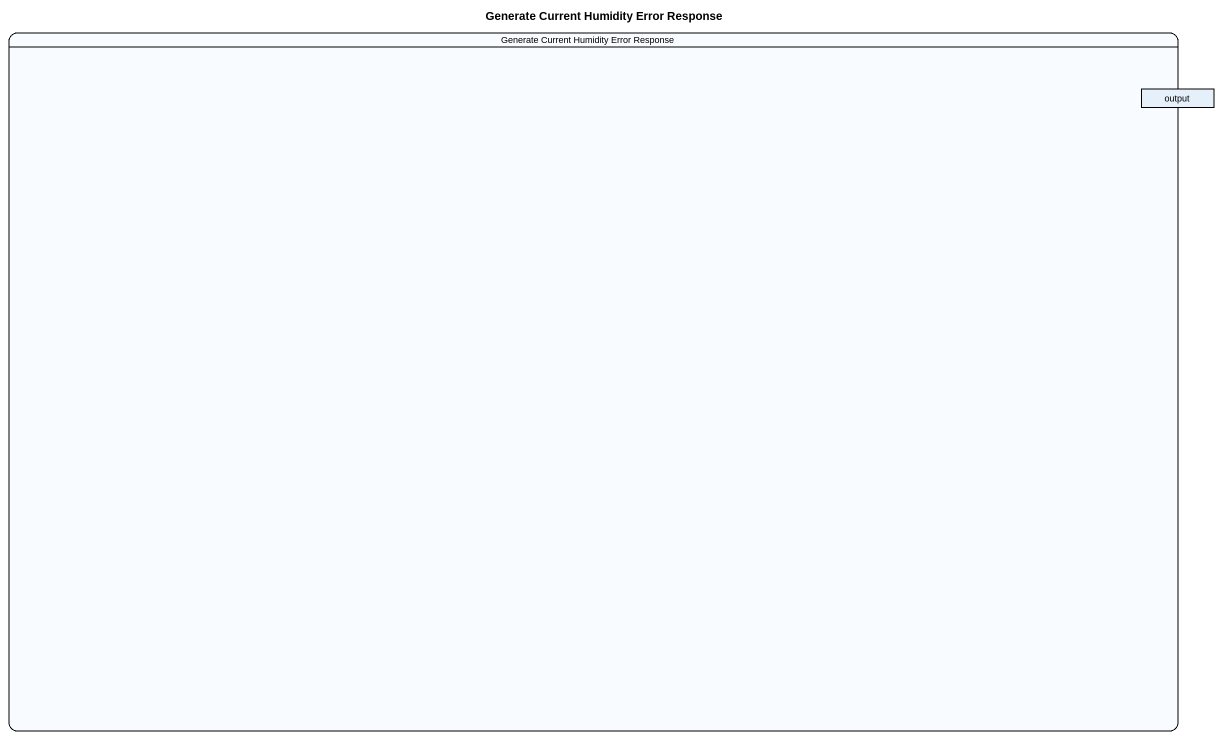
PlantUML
@startuml
title Generate Current Humidity Error Response
hide empty description
state "Generate Current Humidity Error Response" as Generate_Current_Humidity {
  state output <<object>>
}
@enduml
